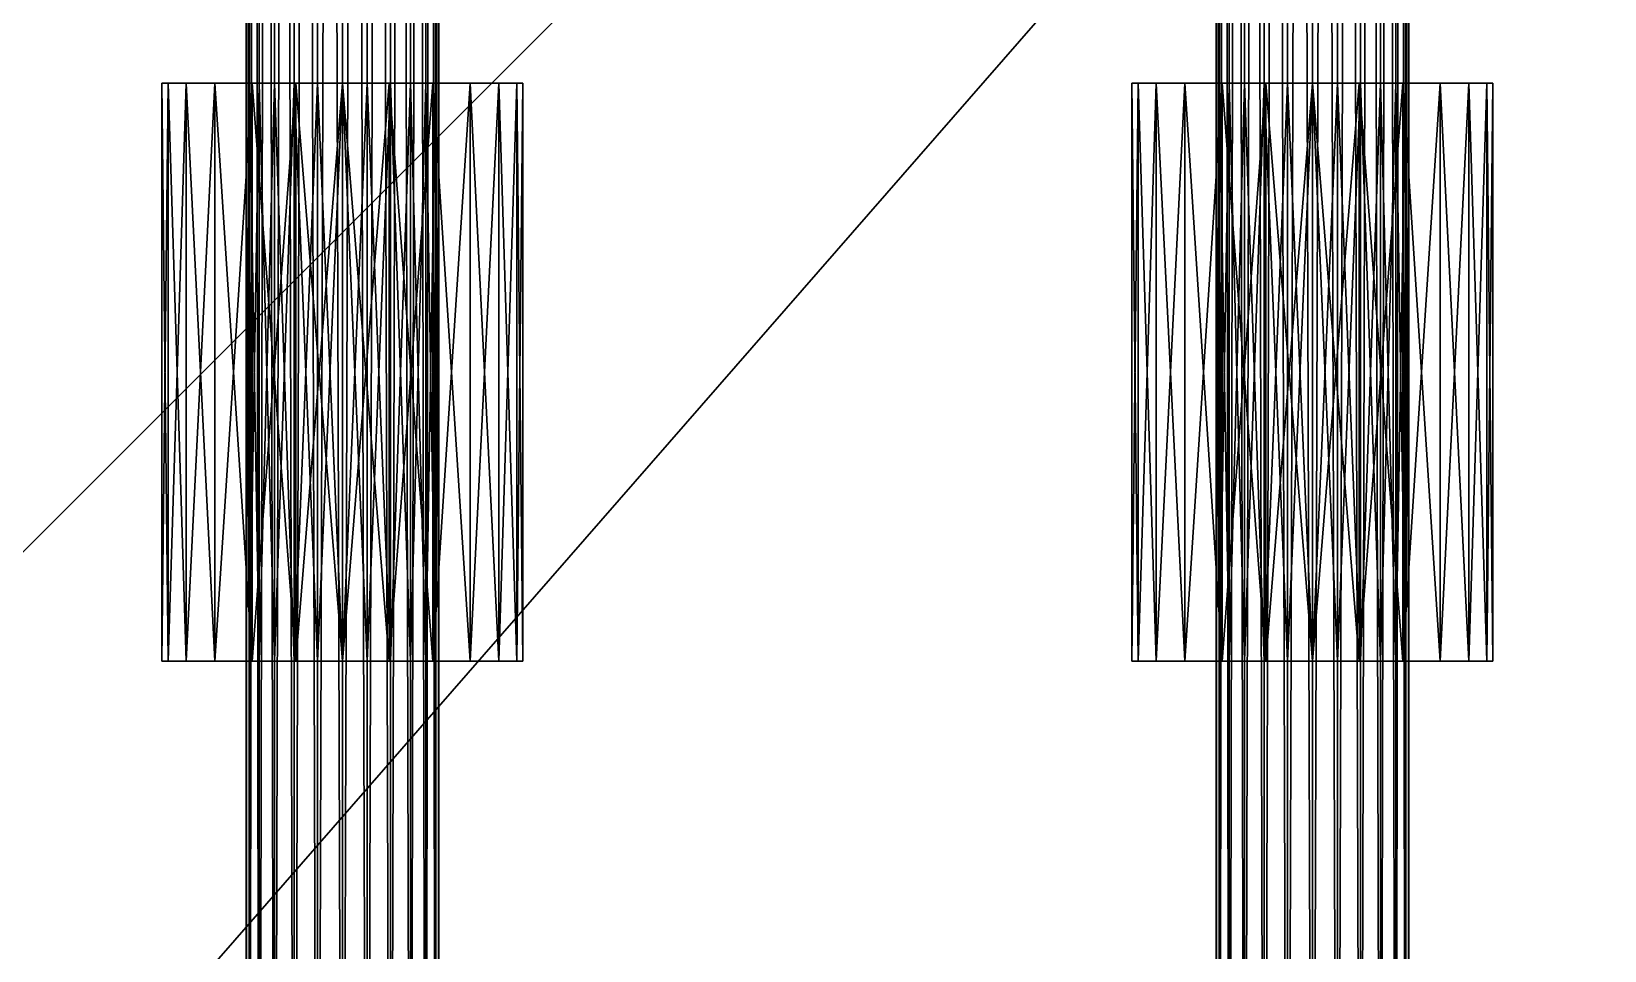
# Model space of a CAD drawing. Extents: x -15 to 425, y -15 to 425.
# Drawn here: x 87.9 to 153.2, y 71 to 109.2 of the extents above; entities that cross this region are included whole.
import ezdxf

# ---------------------------------------------------------------- set-up
doc = ezdxf.new("R2010")
doc.units = 0
doc.layers.get('0').update_dxf_attribs({"color": 13, "linetype": 'CONTINUOUS'})
for name, color, linetype in [('BARRES_PRINCIPALES', 36, 'CONTINUOUS'), ('LM8UU', 252, 'CONTINUOUS'), ('PLATEAU_PRINCIPAL', 190, 'CONTINUOUS')]:
    doc.layers.add(name, color=color, linetype=linetype)

# ---------------------------------------------------------------- blocks, each defined once
blk = doc.blocks.new('FOND')
mesh = blk.add_polyface()
corners = [(430, 430), (0, 0), (0, 430), (430, 0)]
mesh.append_faces([[corners[k] for k in face] for face in [(0, 1, 2), (1, 0, 3)]], dxfattribs={"vtx0": -1})
mesh = blk.add_polyface()
corners = [(430, 0, 10), (0, 430, 10), (0, 0, 10), (430, 430, 10)]
mesh.append_faces([[corners[k] for k in face] for face in [(0, 1, 2), (1, 0, 3)]], dxfattribs={"vtx0": -1})
blk = doc.blocks.new('PLATEAU_PRINCIPAL')
at = {"layer": 'PLATEAU_PRINCIPAL'}
mesh = blk.add_polyface(dxfattribs=at)
corners = [(0, 32.244, 10), (32.244, 385, 10), (0, 352.756, 10), (32.244, 0, 10), (368.326, 385, 10), (368.326, 0, 10), (400.57, 32.244, 10), (400.57, 352.756, 10)]
mesh.append_faces([[corners[k] for k in face] for face in [(0, 1, 2), (4, 6, 7)]], dxfattribs={"vtx0": -1})
mesh.append_faces([[corners[k] for k in face] for face in [(1, 3, 4)]], dxfattribs={"vtx0": -1, "vtx1": -1})
mesh.append_faces([[corners[k] for k in face] for face in [(1, 0, 3), (4, 3, 5), (4, 5, 6)]], dxfattribs={"vtx0": -1, "vtx2": -1})
mesh = blk.add_polyface(dxfattribs=at)
corners = [(32.244, 385), (0, 32.244), (0, 352.756), (32.244, 0), (368.326, 385), (368.326, 0), (400.57, 352.756), (400.57, 32.244)]
mesh.append_faces([[corners[k] for k in face] for face in [(0, 1, 2), (5, 6, 7)]], dxfattribs={"vtx0": -1})
mesh.append_faces([[corners[k] for k in face] for face in [(1, 0, 3), (3, 4, 5)]], dxfattribs={"vtx0": -1, "vtx1": -1})
mesh.append_faces([[corners[k] for k in face] for face in [(3, 0, 4), (5, 4, 6)]], dxfattribs={"vtx0": -1, "vtx2": -1})
blk = doc.blocks.new('BARRE_TRANSVERSALLE')
at = {"layer": 'BARRES_PRINCIPALES'}
for p, q in [((500.6, 8, 4), (159.2, 8, 4)), ((500.6, 7.864, 2.965), (159.2, 7.864, 2.965)), ((500.6, 7.864, 5.035), (159.2, 7.864, 5.035)), ((500.6, 7.464, 2), (159.2, 7.464, 2)), ((500.6, 7.464, 6), (159.2, 7.464, 6)), ((500.6, 6.828, 1.172), (159.2, 6.828, 1.172)), ((500.6, 6.828, 6.828), (159.2, 6.828, 6.828)), ((500.6, 6, 0.536), (159.2, 6, 0.536)), ((500.6, 6, 7.464), (159.2, 6, 7.464)), ((500.6, 5.035, 0.136), (159.2, 5.035, 0.136)), ((500.6, 5.035, 7.864), (159.2, 5.035, 7.864)), ((500.6, 4, 8), (159.2, 4, 8)), ((500.6, 4), (159.2, 4)), ((500.6, 2.965, 0.136), (159.2, 2.965, 0.136)), ((500.6, 2.965, 7.864), (159.2, 2.965, 7.864)), ((500.6, 2, 7.464), (159.2, 2, 7.464)), ((500.6, 2, 0.536), (159.2, 2, 0.536)), ((500.6, 1.172, 6.828), (159.2, 1.172, 6.828)), ((500.6, 1.172, 1.172), (159.2, 1.172, 1.172)), ((500.6, 0.536, 6), (159.2, 0.536, 6)), ((500.6, 0.536, 2), (159.2, 0.536, 2)), ((500.6, 0.136, 2.965), (159.2, 0.136, 2.965)), ((500.6, 0.136, 5.035), (159.2, 0.136, 5.035)), ((500.6, 0, 4), (159.2, 0, 4))]:
    blk.add_line(p, q, dxfattribs=at)
mesh = blk.add_polyface(dxfattribs=at)
corners = [(159.2, 8, 4), (500.6, 7.864, 2.965), (159.2, 7.864, 2.965), (500.6, 8, 4)]
mesh.append_faces([[corners[k] for k in face] for face in [(0, 1, 2), (1, 0, 3)]], dxfattribs={"vtx0": -1})
mesh = blk.add_polyface(dxfattribs=at)
corners = [(159.2, 7.864, 5.035), (500.6, 8, 4), (159.2, 8, 4), (500.6, 7.864, 5.035)]
mesh.append_faces([[corners[k] for k in face] for face in [(0, 1, 2), (1, 0, 3)]], dxfattribs={"vtx0": -1})
mesh = blk.add_polyface(dxfattribs=at)
corners = [(159.2, 7.864, 2.965), (500.6, 7.464, 2), (159.2, 7.464, 2), (500.6, 7.864, 2.965)]
mesh.append_faces([[corners[k] for k in face] for face in [(0, 1, 2), (1, 0, 3)]], dxfattribs={"vtx0": -1})
mesh = blk.add_polyface(dxfattribs=at)
corners = [(159.2, 7.464, 6), (500.6, 7.864, 5.035), (159.2, 7.864, 5.035), (500.6, 7.464, 6)]
mesh.append_faces([[corners[k] for k in face] for face in [(0, 1, 2), (1, 0, 3)]], dxfattribs={"vtx0": -1})
mesh = blk.add_polyface(dxfattribs=at)
corners = [(159.2, 6.828, 6.828), (500.6, 7.464, 6), (159.2, 7.464, 6), (500.6, 6.828, 6.828)]
mesh.append_faces([[corners[k] for k in face] for face in [(0, 1, 2), (1, 0, 3)]], dxfattribs={"vtx0": -1})
mesh = blk.add_polyface(dxfattribs=at)
corners = [(159.2, 7.464, 2), (500.6, 6.828, 1.172), (159.2, 6.828, 1.172), (500.6, 7.464, 2)]
mesh.append_faces([[corners[k] for k in face] for face in [(0, 1, 2), (1, 0, 3)]], dxfattribs={"vtx0": -1})
mesh = blk.add_polyface(dxfattribs=at)
corners = [(500.6, 6, 7.464), (159.2, 6.828, 6.828), (159.2, 6, 7.464), (500.6, 6.828, 6.828)]
mesh.append_faces([[corners[k] for k in face] for face in [(0, 1, 2), (1, 0, 3)]], dxfattribs={"vtx0": -1})
mesh = blk.add_polyface(dxfattribs=at)
corners = [(500.6, 6.828, 1.172), (159.2, 6, 0.536), (159.2, 6.828, 1.172), (500.6, 6, 0.536)]
mesh.append_faces([[corners[k] for k in face] for face in [(0, 1, 2), (1, 0, 3)]], dxfattribs={"vtx0": -1})
mesh = blk.add_polyface(dxfattribs=at)
corners = [(500.6, 5.035, 7.864), (159.2, 6, 7.464), (159.2, 5.035, 7.864), (500.6, 6, 7.464)]
mesh.append_faces([[corners[k] for k in face] for face in [(0, 1, 2), (1, 0, 3)]], dxfattribs={"vtx0": -1})
mesh = blk.add_polyface(dxfattribs=at)
corners = [(500.6, 6, 0.536), (159.2, 5.035, 0.136), (159.2, 6, 0.536), (500.6, 5.035, 0.136)]
mesh.append_faces([[corners[k] for k in face] for face in [(0, 1, 2), (1, 0, 3)]], dxfattribs={"vtx0": -1})
mesh = blk.add_polyface(dxfattribs=at)
corners = [(500.6, 4, 8), (159.2, 5.035, 7.864), (159.2, 4, 8), (500.6, 5.035, 7.864)]
mesh.append_faces([[corners[k] for k in face] for face in [(0, 1, 2), (1, 0, 3)]], dxfattribs={"vtx0": -1})
mesh = blk.add_polyface(dxfattribs=at)
corners = [(500.6, 5.035, 0.136), (159.2, 4), (159.2, 5.035, 0.136), (500.6, 4)]
mesh.append_faces([[corners[k] for k in face] for face in [(0, 1, 2), (1, 0, 3)]], dxfattribs={"vtx0": -1})
mesh = blk.add_polyface(dxfattribs=at)
corners = [(500.6, 2.965, 7.864), (159.2, 4, 8), (159.2, 2.965, 7.864), (500.6, 4, 8)]
mesh.append_faces([[corners[k] for k in face] for face in [(0, 1, 2), (1, 0, 3)]], dxfattribs={"vtx0": -1})
mesh = blk.add_polyface(dxfattribs=at)
corners = [(500.6, 4), (159.2, 2.965, 0.136), (159.2, 4), (500.6, 2.965, 0.136)]
mesh.append_faces([[corners[k] for k in face] for face in [(0, 1, 2), (1, 0, 3)]], dxfattribs={"vtx0": -1})
mesh = blk.add_polyface(dxfattribs=at)
corners = [(500.6, 2.965, 0.136), (159.2, 2, 0.536), (159.2, 2.965, 0.136), (500.6, 2, 0.536)]
mesh.append_faces([[corners[k] for k in face] for face in [(0, 1, 2), (1, 0, 3)]], dxfattribs={"vtx0": -1})
mesh = blk.add_polyface(dxfattribs=at)
corners = [(500.6, 2, 7.464), (159.2, 2.965, 7.864), (159.2, 2, 7.464), (500.6, 2.965, 7.864)]
mesh.append_faces([[corners[k] for k in face] for face in [(0, 1, 2), (1, 0, 3)]], dxfattribs={"vtx0": -1})
mesh = blk.add_polyface(dxfattribs=at)
corners = [(500.6, 2, 0.536), (159.2, 1.172, 1.172), (159.2, 2, 0.536), (500.6, 1.172, 1.172)]
mesh.append_faces([[corners[k] for k in face] for face in [(0, 1, 2), (1, 0, 3)]], dxfattribs={"vtx0": -1})
mesh = blk.add_polyface(dxfattribs=at)
corners = [(500.6, 1.172, 6.828), (159.2, 2, 7.464), (159.2, 1.172, 6.828), (500.6, 2, 7.464)]
mesh.append_faces([[corners[k] for k in face] for face in [(0, 1, 2), (1, 0, 3)]], dxfattribs={"vtx0": -1})
mesh = blk.add_polyface(dxfattribs=at)
corners = [(500.6, 0.536, 2), (159.2, 1.172, 1.172), (500.6, 1.172, 1.172), (159.2, 0.536, 2)]
mesh.append_faces([[corners[k] for k in face] for face in [(0, 1, 2), (1, 0, 3)]], dxfattribs={"vtx0": -1})
mesh = blk.add_polyface(dxfattribs=at)
corners = [(500.6, 1.172, 6.828), (159.2, 0.536, 6), (500.6, 0.536, 6), (159.2, 1.172, 6.828)]
mesh.append_faces([[corners[k] for k in face] for face in [(0, 1, 2), (1, 0, 3)]], dxfattribs={"vtx0": -1})
mesh = blk.add_polyface(dxfattribs=at)
corners = [(500.6, 0.136, 2.965), (159.2, 0.536, 2), (500.6, 0.536, 2), (159.2, 0.136, 2.965)]
mesh.append_faces([[corners[k] for k in face] for face in [(0, 1, 2), (1, 0, 3)]], dxfattribs={"vtx0": -1})
mesh = blk.add_polyface(dxfattribs=at)
corners = [(500.6, 0.536, 6), (159.2, 0.136, 5.035), (500.6, 0.136, 5.035), (159.2, 0.536, 6)]
mesh.append_faces([[corners[k] for k in face] for face in [(0, 1, 2), (1, 0, 3)]], dxfattribs={"vtx0": -1})
mesh = blk.add_polyface(dxfattribs=at)
corners = [(500.6, 0.136, 5.035), (159.2, 0, 4), (500.6, 0, 4), (159.2, 0.136, 5.035)]
mesh.append_faces([[corners[k] for k in face] for face in [(0, 1, 2), (1, 0, 3)]], dxfattribs={"vtx0": -1})
mesh = blk.add_polyface(dxfattribs=at)
corners = [(500.6, 0, 4), (159.2, 0.136, 2.965), (500.6, 0.136, 2.965), (159.2, 0, 4)]
mesh.append_faces([[corners[k] for k in face] for face in [(0, 1, 2), (1, 0, 3)]], dxfattribs={"vtx0": -1})
blk = doc.blocks.new('LM8UU')
at = {"layer": 'LM8UU'}
for p, q in [((5.559, 14.744), (5.559, 14.744, 24)), ((7.5, 15), (7.5, 15, 24)), ((9.441, 14.744), (9.441, 14.744, 24)), ((3.75, 13.995), (3.75, 13.995, 24)), ((11.25, 13.995), (11.25, 13.995, 24)), ((2.197, 12.803), (2.197, 12.803, 24)), ((12.803, 12.803), (12.803, 12.803, 24)), ((1.005, 11.25), (1.005, 11.25, 24)), ((6.465, 11.364), (6.465, 11.364, 24)), ((7.5, 11.5), (7.5, 11.5, 24)), ((8.535, 11.364), (8.535, 11.364, 24)), ((13.995, 11.25), (13.995, 11.25, 24)), ((5.5, 10.964), (5.5, 10.964, 24)), ((9.5, 10.964), (9.5, 10.964, 24)), ((4.672, 10.328), (4.672, 10.328, 24)), ((10.328, 10.328), (10.328, 10.328, 24)), ((0.256, 9.441), (0.256, 9.441, 24)), ((4.036, 9.5), (4.036, 9.5, 24)), ((10.964, 9.5), (10.964, 9.5, 24)), ((14.744, 9.441), (14.744, 9.441, 24)), ((3.636, 8.535), (3.636, 8.535, 24)), ((11.364, 8.535), (11.364, 8.535, 24)), ((0, 7.5), (0, 7.5, 24)), ((3.5, 7.5), (3.5, 7.5, 24)), ((11.5, 7.5), (11.5, 7.5, 24)), ((15, 7.5), (15, 7.5, 24)), ((3.636, 6.465), (3.636, 6.465, 24)), ((11.364, 6.465), (11.364, 6.465, 24)), ((0.256, 5.559), (0.256, 5.559, 24)), ((4.036, 5.5), (4.036, 5.5, 24)), ((10.964, 5.5), (10.964, 5.5, 24)), ((14.744, 5.559), (14.744, 5.559, 24)), ((4.672, 4.672), (4.672, 4.672, 24)), ((10.328, 4.672), (10.328, 4.672, 24)), ((5.5, 4.036), (5.5, 4.036, 24)), ((9.5, 4.036), (9.5, 4.036, 24)), ((1.005, 3.75), (1.005, 3.75, 24)), ((6.465, 3.636), (6.465, 3.636, 24)), ((7.5, 3.5), (7.5, 3.5, 24)), ((8.535, 3.636), (8.535, 3.636, 24)), ((13.995, 3.75), (13.995, 3.75, 24)), ((2.197, 2.197), (2.197, 2.197, 24)), ((12.803, 2.197), (12.803, 2.197, 24)), ((3.75, 1.005), (3.75, 1.005, 24)), ((11.25, 1.005), (11.25, 1.005, 24)), ((5.559, 0.256), (5.559, 0.256, 24)), ((7.5, 0), (7.5, 0, 24)), ((9.441, 0.256), (9.441, 0.256, 24))]:
    blk.add_line(p, q, dxfattribs=at)
for centre, radius in [((7.5, 7.5), 7.5), ((7.5, 7.5, 24), 7.5), ((7.5, 7.5), 4), ((7.5, 7.5, 24), 4)]:
    blk.add_circle(centre, radius, dxfattribs=at)
mesh = blk.add_polyface(dxfattribs=at)
corners = [(3.75, 13.995), (3.5, 7.5), (2.197, 12.803), (3.636, 8.535), (4.036, 9.5), (5.559, 14.744), (4.672, 10.328), (5.5, 10.964), (6.465, 11.364), (7.5, 15), (7.5, 11.5), (9.441, 14.744), (8.535, 11.364), (9.5, 10.964), (11.25, 13.995), (10.328, 10.328), (10.964, 9.5), (11.364, 8.535), (12.803, 12.803), (11.5, 7.5), (12.803, 2.197), (13.995, 3.75), (13.995, 11.25), (14.744, 5.559), (14.744, 9.441), (15, 7.5), (0.256, 9.441), (0.256, 5.559), (0, 7.5), (1.005, 11.25), (1.005, 3.75), (2.197, 2.197), (3.75, 1.005), (3.636, 6.465), (4.036, 5.5), (5.559, 0.256), (4.672, 4.672), (5.5, 4.036), (6.465, 3.636), (7.5, 0), (7.5, 3.5), (9.441, 0.256), (8.535, 3.636), (9.5, 4.036), (11.25, 1.005), (10.328, 4.672), (10.964, 5.5), (11.364, 6.465)]
mesh.append_faces([[corners[k] for k in face] for face in [(23, 24, 25), (26, 27, 28)]], dxfattribs={"vtx0": -1})
mesh.append_faces([[corners[k] for k in face] for face in [(0, 1, 2), (1, 0, 3), (3, 0, 4), (4, 5, 6), (6, 5, 7), (7, 5, 8), (8, 9, 10), (10, 11, 12), (12, 11, 13), (13, 14, 15), (15, 14, 16), (16, 14, 17), (17, 18, 19), (20, 18, 21), (21, 22, 23), (27, 29, 30), (30, 29, 31), (31, 2, 32), (32, 34, 35), (35, 38, 39), (39, 40, 41), (41, 43, 44), (44, 47, 20)]], dxfattribs={"vtx0": -1, "vtx1": -1})
mesh.append_faces([[corners[k] for k in face] for face in [(19, 18, 20), (32, 2, 1)]], dxfattribs={"vtx0": -1, "vtx1": -1, "vtx2": -1})
mesh.append_faces([[corners[k] for k in face] for face in [(4, 0, 5), (8, 5, 9), (10, 9, 11), (13, 11, 14), (17, 14, 18), (21, 18, 22), (23, 22, 24), (27, 26, 29), (31, 29, 2), (32, 1, 33), (32, 33, 34), (35, 34, 36), (35, 36, 37), (35, 37, 38), (39, 38, 40), (41, 40, 42), (41, 42, 43), (44, 43, 45), (44, 45, 46), (44, 46, 47), (20, 47, 19)]], dxfattribs={"vtx0": -1, "vtx2": -1})
mesh = blk.add_polyface(dxfattribs=at)
corners = [(0.256, 5.559, 24), (0.256, 9.441, 24), (0, 7.5, 24), (1.005, 3.75, 24), (1.005, 11.25, 24), (2.197, 2.197, 24), (2.197, 12.803, 24), (3.75, 1.005, 24), (3.5, 7.5, 24), (3.636, 6.465, 24), (4.036, 5.5, 24), (5.559, 0.256, 24), (4.672, 4.672, 24), (5.5, 4.036, 24), (6.465, 3.636, 24), (7.5, 0, 24), (7.5, 3.5, 24), (9.441, 0.256, 24), (8.535, 3.636, 24), (9.5, 4.036, 24), (11.25, 1.005, 24), (10.328, 4.672, 24), (10.964, 5.5, 24), (11.364, 6.465, 24), (12.803, 2.197, 24), (11.5, 7.5, 24), (3.75, 13.995, 24), (3.636, 8.535, 24), (4.036, 9.5, 24), (5.559, 14.744, 24), (4.672, 10.328, 24), (5.5, 10.964, 24), (6.465, 11.364, 24), (7.5, 15, 24), (7.5, 11.5, 24), (8.535, 11.364, 24), (9.441, 14.744, 24), (9.5, 10.964, 24), (11.25, 13.995, 24), (10.328, 10.328, 24), (10.964, 9.5, 24), (11.364, 8.535, 24), (12.803, 12.803, 24), (13.995, 3.75, 24), (13.995, 11.25, 24), (14.744, 5.559, 24), (14.744, 9.441, 24), (15, 7.5, 24)]
mesh.append_faces([[corners[k] for k in face] for face in [(0, 1, 2), (46, 45, 47)]], dxfattribs={"vtx0": -1})
mesh.append_faces([[corners[k] for k in face] for face in [(1, 3, 4), (4, 5, 6), (8, 7, 9), (9, 7, 10), (10, 11, 12), (12, 11, 13), (13, 11, 14), (14, 15, 16), (16, 17, 18), (18, 17, 19), (19, 20, 21), (21, 20, 22), (22, 20, 23), (23, 24, 25), (26, 28, 29), (29, 32, 33), (33, 35, 36), (36, 37, 38), (38, 41, 42), (42, 43, 44), (44, 45, 46)]], dxfattribs={"vtx0": -1, "vtx1": -1})
mesh.append_faces([[corners[k] for k in face] for face in [(6, 7, 8), (42, 25, 24)]], dxfattribs={"vtx0": -1, "vtx1": -1, "vtx2": -1})
mesh.append_faces([[corners[k] for k in face] for face in [(1, 0, 3), (4, 3, 5), (6, 5, 7), (10, 7, 11), (14, 11, 15), (16, 15, 17), (19, 17, 20), (23, 20, 24), (8, 26, 6), (26, 8, 27), (26, 27, 28), (29, 28, 30), (29, 30, 31), (29, 31, 32), (33, 32, 34), (33, 34, 35), (36, 35, 37), (38, 37, 39), (38, 39, 40), (38, 40, 41), (42, 41, 25), (42, 24, 43), (44, 43, 45)]], dxfattribs={"vtx0": -1, "vtx2": -1})
mesh = blk.add_polyface(dxfattribs=at)
corners = [(3.75, 13.995, 24), (5.559, 14.744), (3.75, 13.995), (5.559, 14.744, 24)]
mesh.append_faces([[corners[k] for k in face] for face in [(0, 1, 2), (1, 0, 3)]], dxfattribs={"vtx0": -1})
mesh = blk.add_polyface(dxfattribs=at)
corners = [(5.559, 14.744, 24), (7.5, 15), (5.559, 14.744), (7.5, 15, 24)]
mesh.append_faces([[corners[k] for k in face] for face in [(0, 1, 2), (1, 0, 3)]], dxfattribs={"vtx0": -1})
mesh = blk.add_polyface(dxfattribs=at)
corners = [(7.5, 15, 24), (9.441, 14.744), (7.5, 15), (9.441, 14.744, 24)]
mesh.append_faces([[corners[k] for k in face] for face in [(0, 1, 2), (1, 0, 3)]], dxfattribs={"vtx0": -1})
mesh = blk.add_polyface(dxfattribs=at)
corners = [(9.441, 14.744, 24), (11.25, 13.995), (9.441, 14.744), (11.25, 13.995, 24)]
mesh.append_faces([[corners[k] for k in face] for face in [(0, 1, 2), (1, 0, 3)]], dxfattribs={"vtx0": -1})
mesh = blk.add_polyface(dxfattribs=at)
corners = [(2.197, 12.803, 24), (3.75, 13.995), (2.197, 12.803), (3.75, 13.995, 24)]
mesh.append_faces([[corners[k] for k in face] for face in [(0, 1, 2), (1, 0, 3)]], dxfattribs={"vtx0": -1})
mesh = blk.add_polyface(dxfattribs=at)
corners = [(11.25, 13.995, 24), (12.803, 12.803), (11.25, 13.995), (12.803, 12.803, 24)]
mesh.append_faces([[corners[k] for k in face] for face in [(0, 1, 2), (1, 0, 3)]], dxfattribs={"vtx0": -1})
mesh = blk.add_polyface(dxfattribs=at)
corners = [(2.197, 12.803, 24), (1.005, 11.25), (1.005, 11.25, 24), (2.197, 12.803)]
mesh.append_faces([[corners[k] for k in face] for face in [(0, 1, 2), (1, 0, 3)]], dxfattribs={"vtx0": -1})
mesh = blk.add_polyface(dxfattribs=at)
corners = [(12.803, 12.803), (13.995, 11.25, 24), (13.995, 11.25), (12.803, 12.803, 24)]
mesh.append_faces([[corners[k] for k in face] for face in [(0, 1, 2), (1, 0, 3)]], dxfattribs={"vtx0": -1})
mesh = blk.add_polyface(dxfattribs=at)
corners = [(1.005, 11.25, 24), (0.256, 9.441), (0.256, 9.441, 24), (1.005, 11.25)]
mesh.append_faces([[corners[k] for k in face] for face in [(0, 1, 2), (1, 0, 3)]], dxfattribs={"vtx0": -1})
mesh = blk.add_polyface(dxfattribs=at)
corners = [(6.465, 11.364, 24), (5.5, 10.964), (6.465, 11.364), (5.5, 10.964, 24)]
mesh.append_faces([[corners[k] for k in face] for face in [(0, 1, 2), (1, 0, 3)]], dxfattribs={"vtx0": -1})
mesh = blk.add_polyface(dxfattribs=at)
corners = [(7.5, 11.5, 24), (6.465, 11.364), (7.5, 11.5), (6.465, 11.364, 24)]
mesh.append_faces([[corners[k] for k in face] for face in [(0, 1, 2), (1, 0, 3)]], dxfattribs={"vtx0": -1})
mesh = blk.add_polyface(dxfattribs=at)
corners = [(8.535, 11.364, 24), (7.5, 11.5), (8.535, 11.364), (7.5, 11.5, 24)]
mesh.append_faces([[corners[k] for k in face] for face in [(0, 1, 2), (1, 0, 3)]], dxfattribs={"vtx0": -1})
mesh = blk.add_polyface(dxfattribs=at)
corners = [(9.5, 10.964, 24), (8.535, 11.364), (9.5, 10.964), (8.535, 11.364, 24)]
mesh.append_faces([[corners[k] for k in face] for face in [(0, 1, 2), (1, 0, 3)]], dxfattribs={"vtx0": -1})
mesh = blk.add_polyface(dxfattribs=at)
corners = [(13.995, 11.25), (14.744, 9.441, 24), (14.744, 9.441), (13.995, 11.25, 24)]
mesh.append_faces([[corners[k] for k in face] for face in [(0, 1, 2), (1, 0, 3)]], dxfattribs={"vtx0": -1})
mesh = blk.add_polyface(dxfattribs=at)
corners = [(5.5, 10.964, 24), (4.672, 10.328), (5.5, 10.964), (4.672, 10.328, 24)]
mesh.append_faces([[corners[k] for k in face] for face in [(0, 1, 2), (1, 0, 3)]], dxfattribs={"vtx0": -1})
mesh = blk.add_polyface(dxfattribs=at)
corners = [(10.328, 10.328, 24), (9.5, 10.964), (10.328, 10.328), (9.5, 10.964, 24)]
mesh.append_faces([[corners[k] for k in face] for face in [(0, 1, 2), (1, 0, 3)]], dxfattribs={"vtx0": -1})
mesh = blk.add_polyface(dxfattribs=at)
corners = [(4.672, 10.328), (4.036, 9.5, 24), (4.036, 9.5), (4.672, 10.328, 24)]
mesh.append_faces([[corners[k] for k in face] for face in [(0, 1, 2), (1, 0, 3)]], dxfattribs={"vtx0": -1})
mesh = blk.add_polyface(dxfattribs=at)
corners = [(10.328, 10.328, 24), (10.964, 9.5), (10.964, 9.5, 24), (10.328, 10.328)]
mesh.append_faces([[corners[k] for k in face] for face in [(0, 1, 2), (1, 0, 3)]], dxfattribs={"vtx0": -1})
mesh = blk.add_polyface(dxfattribs=at)
corners = [(0.256, 9.441, 24), (0, 7.5), (0, 7.5, 24), (0.256, 9.441)]
mesh.append_faces([[corners[k] for k in face] for face in [(0, 1, 2), (1, 0, 3)]], dxfattribs={"vtx0": -1})
mesh = blk.add_polyface(dxfattribs=at)
corners = [(4.036, 9.5), (3.636, 8.535, 24), (3.636, 8.535), (4.036, 9.5, 24)]
mesh.append_faces([[corners[k] for k in face] for face in [(0, 1, 2), (1, 0, 3)]], dxfattribs={"vtx0": -1})
mesh = blk.add_polyface(dxfattribs=at)
corners = [(10.964, 9.5, 24), (11.364, 8.535), (11.364, 8.535, 24), (10.964, 9.5)]
mesh.append_faces([[corners[k] for k in face] for face in [(0, 1, 2), (1, 0, 3)]], dxfattribs={"vtx0": -1})
mesh = blk.add_polyface(dxfattribs=at)
corners = [(14.744, 9.441), (15, 7.5, 24), (15, 7.5), (14.744, 9.441, 24)]
mesh.append_faces([[corners[k] for k in face] for face in [(0, 1, 2), (1, 0, 3)]], dxfattribs={"vtx0": -1})
mesh = blk.add_polyface(dxfattribs=at)
corners = [(3.636, 8.535), (3.5, 7.5, 24), (3.5, 7.5), (3.636, 8.535, 24)]
mesh.append_faces([[corners[k] for k in face] for face in [(0, 1, 2), (1, 0, 3)]], dxfattribs={"vtx0": -1})
mesh = blk.add_polyface(dxfattribs=at)
corners = [(11.364, 8.535, 24), (11.5, 7.5), (11.5, 7.5, 24), (11.364, 8.535)]
mesh.append_faces([[corners[k] for k in face] for face in [(0, 1, 2), (1, 0, 3)]], dxfattribs={"vtx0": -1})
mesh = blk.add_polyface(dxfattribs=at)
corners = [(0, 7.5, 24), (0.256, 5.559), (0.256, 5.559, 24), (0, 7.5)]
mesh.append_faces([[corners[k] for k in face] for face in [(0, 1, 2), (1, 0, 3)]], dxfattribs={"vtx0": -1})
mesh = blk.add_polyface(dxfattribs=at)
corners = [(3.5, 7.5), (3.636, 6.465, 24), (3.636, 6.465), (3.5, 7.5, 24)]
mesh.append_faces([[corners[k] for k in face] for face in [(0, 1, 2), (1, 0, 3)]], dxfattribs={"vtx0": -1})
mesh = blk.add_polyface(dxfattribs=at)
corners = [(11.5, 7.5, 24), (11.364, 6.465), (11.364, 6.465, 24), (11.5, 7.5)]
mesh.append_faces([[corners[k] for k in face] for face in [(0, 1, 2), (1, 0, 3)]], dxfattribs={"vtx0": -1})
mesh = blk.add_polyface(dxfattribs=at)
corners = [(15, 7.5), (14.744, 5.559, 24), (14.744, 5.559), (15, 7.5, 24)]
mesh.append_faces([[corners[k] for k in face] for face in [(0, 1, 2), (1, 0, 3)]], dxfattribs={"vtx0": -1})
mesh = blk.add_polyface(dxfattribs=at)
corners = [(3.636, 6.465), (4.036, 5.5, 24), (4.036, 5.5), (3.636, 6.465, 24)]
mesh.append_faces([[corners[k] for k in face] for face in [(0, 1, 2), (1, 0, 3)]], dxfattribs={"vtx0": -1})
mesh = blk.add_polyface(dxfattribs=at)
corners = [(11.364, 6.465, 24), (10.964, 5.5), (10.964, 5.5, 24), (11.364, 6.465)]
mesh.append_faces([[corners[k] for k in face] for face in [(0, 1, 2), (1, 0, 3)]], dxfattribs={"vtx0": -1})
mesh = blk.add_polyface(dxfattribs=at)
corners = [(0.256, 5.559, 24), (1.005, 3.75), (1.005, 3.75, 24), (0.256, 5.559)]
mesh.append_faces([[corners[k] for k in face] for face in [(0, 1, 2), (1, 0, 3)]], dxfattribs={"vtx0": -1})
mesh = blk.add_polyface(dxfattribs=at)
corners = [(4.036, 5.5), (4.672, 4.672, 24), (4.672, 4.672), (4.036, 5.5, 24)]
mesh.append_faces([[corners[k] for k in face] for face in [(0, 1, 2), (1, 0, 3)]], dxfattribs={"vtx0": -1})
mesh = blk.add_polyface(dxfattribs=at)
corners = [(10.964, 5.5, 24), (10.328, 4.672), (10.328, 4.672, 24), (10.964, 5.5)]
mesh.append_faces([[corners[k] for k in face] for face in [(0, 1, 2), (1, 0, 3)]], dxfattribs={"vtx0": -1})
mesh = blk.add_polyface(dxfattribs=at)
corners = [(14.744, 5.559), (13.995, 3.75, 24), (13.995, 3.75), (14.744, 5.559, 24)]
mesh.append_faces([[corners[k] for k in face] for face in [(0, 1, 2), (1, 0, 3)]], dxfattribs={"vtx0": -1})
mesh = blk.add_polyface(dxfattribs=at)
corners = [(4.672, 4.672, 24), (5.5, 4.036), (4.672, 4.672), (5.5, 4.036, 24)]
mesh.append_faces([[corners[k] for k in face] for face in [(0, 1, 2), (1, 0, 3)]], dxfattribs={"vtx0": -1})
mesh = blk.add_polyface(dxfattribs=at)
corners = [(9.5, 4.036, 24), (10.328, 4.672), (9.5, 4.036), (10.328, 4.672, 24)]
mesh.append_faces([[corners[k] for k in face] for face in [(0, 1, 2), (1, 0, 3)]], dxfattribs={"vtx0": -1})
mesh = blk.add_polyface(dxfattribs=at)
corners = [(5.5, 4.036, 24), (6.465, 3.636), (5.5, 4.036), (6.465, 3.636, 24)]
mesh.append_faces([[corners[k] for k in face] for face in [(0, 1, 2), (1, 0, 3)]], dxfattribs={"vtx0": -1})
mesh = blk.add_polyface(dxfattribs=at)
corners = [(8.535, 3.636, 24), (9.5, 4.036), (8.535, 3.636), (9.5, 4.036, 24)]
mesh.append_faces([[corners[k] for k in face] for face in [(0, 1, 2), (1, 0, 3)]], dxfattribs={"vtx0": -1})
mesh = blk.add_polyface(dxfattribs=at)
corners = [(1.005, 3.75, 24), (2.197, 2.197), (2.197, 2.197, 24), (1.005, 3.75)]
mesh.append_faces([[corners[k] for k in face] for face in [(0, 1, 2), (1, 0, 3)]], dxfattribs={"vtx0": -1})
mesh = blk.add_polyface(dxfattribs=at)
corners = [(6.465, 3.636, 24), (7.5, 3.5), (6.465, 3.636), (7.5, 3.5, 24)]
mesh.append_faces([[corners[k] for k in face] for face in [(0, 1, 2), (1, 0, 3)]], dxfattribs={"vtx0": -1})
mesh = blk.add_polyface(dxfattribs=at)
corners = [(7.5, 3.5, 24), (8.535, 3.636), (7.5, 3.5), (8.535, 3.636, 24)]
mesh.append_faces([[corners[k] for k in face] for face in [(0, 1, 2), (1, 0, 3)]], dxfattribs={"vtx0": -1})
mesh = blk.add_polyface(dxfattribs=at)
corners = [(13.995, 3.75), (12.803, 2.197, 24), (12.803, 2.197), (13.995, 3.75, 24)]
mesh.append_faces([[corners[k] for k in face] for face in [(0, 1, 2), (1, 0, 3)]], dxfattribs={"vtx0": -1})
mesh = blk.add_polyface(dxfattribs=at)
corners = [(3.75, 1.005, 24), (2.197, 2.197), (3.75, 1.005), (2.197, 2.197, 24)]
mesh.append_faces([[corners[k] for k in face] for face in [(0, 1, 2), (1, 0, 3)]], dxfattribs={"vtx0": -1})
mesh = blk.add_polyface(dxfattribs=at)
corners = [(12.803, 2.197, 24), (11.25, 1.005), (12.803, 2.197), (11.25, 1.005, 24)]
mesh.append_faces([[corners[k] for k in face] for face in [(0, 1, 2), (1, 0, 3)]], dxfattribs={"vtx0": -1})
mesh = blk.add_polyface(dxfattribs=at)
corners = [(5.559, 0.256, 24), (3.75, 1.005), (5.559, 0.256), (3.75, 1.005, 24)]
mesh.append_faces([[corners[k] for k in face] for face in [(0, 1, 2), (1, 0, 3)]], dxfattribs={"vtx0": -1})
mesh = blk.add_polyface(dxfattribs=at)
corners = [(11.25, 1.005, 24), (9.441, 0.256), (11.25, 1.005), (9.441, 0.256, 24)]
mesh.append_faces([[corners[k] for k in face] for face in [(0, 1, 2), (1, 0, 3)]], dxfattribs={"vtx0": -1})
mesh = blk.add_polyface(dxfattribs=at)
corners = [(7.5, 0, 24), (5.559, 0.256), (7.5, 0), (5.559, 0.256, 24)]
mesh.append_faces([[corners[k] for k in face] for face in [(0, 1, 2), (1, 0, 3)]], dxfattribs={"vtx0": -1})
mesh = blk.add_polyface(dxfattribs=at)
corners = [(9.441, 0.256, 24), (7.5, 0), (9.441, 0.256), (7.5, 0, 24)]
mesh.append_faces([[corners[k] for k in face] for face in [(0, 1, 2), (1, 0, 3)]], dxfattribs={"vtx0": -1})

msp = doc.modelspace()

# ---------------------------------------------------------------- block references
at = {"color": 33}
msp.add_blockref('FOND', (-10, -10), dxfattribs=at)
at = {"layer": 'BARRES_PRINCIPALES', "rotation": 270}
for p in [(96.814, 534.593, 374.781), (137.114, 534.593, 374.781)]:
    msp.add_blockref('BARRE_TRANSVERSALLE', p, dxfattribs=at)
at = {"layer": 'LM8UU', "color": 190, "extrusion": (6.12323e-17, 1, -7.03444e-13), "rotation": 270}
for p in [(-108.314, 386.281, 83.005), (-148.614, 386.281, 83.005)]:
    msp.add_blockref('LM8UU', p, dxfattribs=at)
at = {"layer": 'PLATEAU_PRINCIPAL'}
msp.add_blockref('PLATEAU_PRINCIPAL', (12.674, 12.5, 44), dxfattribs=at)

doc.saveas('drawing.dxf')
